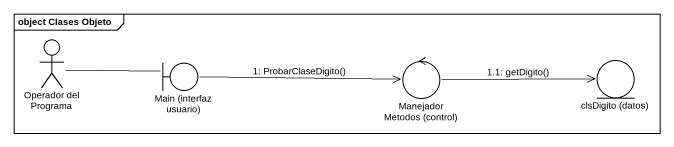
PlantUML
@startuml
mainframe object Clases Objeto
actor "Operador del Programa" as Operador_del_Programa
control "ManejadorMetodos (control)" as ManejadorMetodos_control
entity "clsDigito (datos)" as clsDigito_datos
boundary "Main (interfaz usuario)" as Main_interfaz_usuario
Operador_del_Programa -right- Main_interfaz_usuario
Main_interfaz_usuario -right-> ManejadorMetodos_control : 1: ProbarClaseDigito()
ManejadorMetodos_control -right-> clsDigito_datos : 1.1: getDigito()
@enduml
